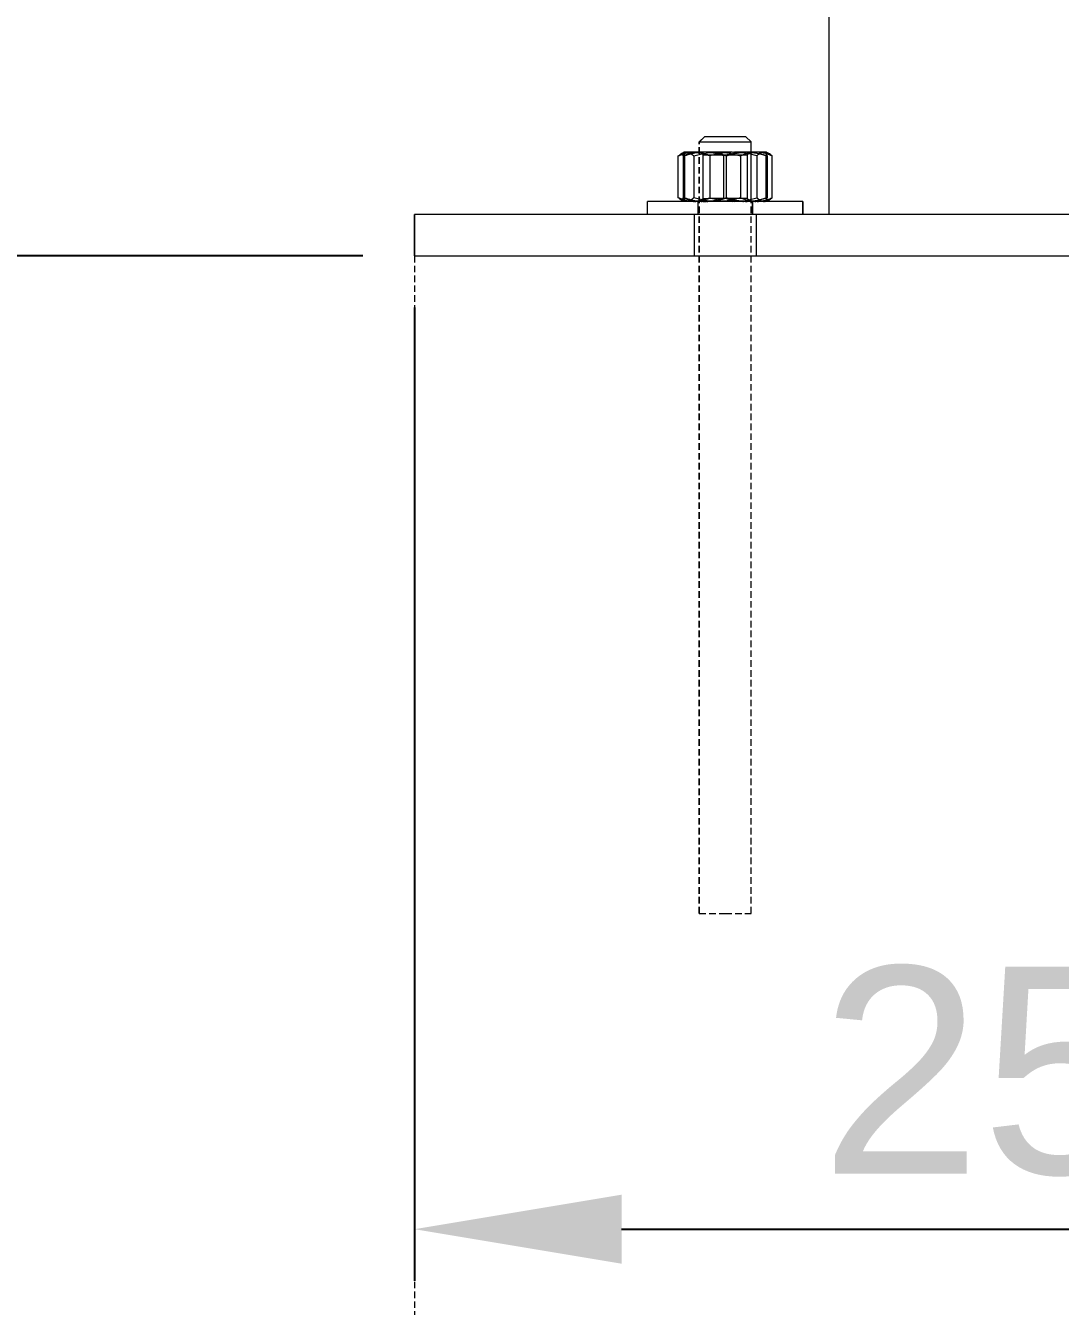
# Model space of a CAD drawing. Header units: millimetres. Extents: x -124 to 15640, y 659 to 4121.
# Drawn here: x 201.2 to 401, y 1883.7 to 2131.1 of the extents above; entities that cross this region are included whole.
import ezdxf

# ---------------------------------------------------------------- set-up
doc = ezdxf.new("R2010")
doc.units = ezdxf.units.MM
doc.linetypes.add('HIDDEN', pattern=[1.905, 1.27, -0.635])
doc.layers.add('ZANO_R', color=7, linetype='Continuous', lineweight=0)
doc.layers.add('ZANO_R_przerywana', color=7, linetype='HIDDEN', lineweight=0)
doc.styles.add('Arial', font='arial.ttf')
doc.styles.get("Standard").update_dxf_attribs({"font": 'ARIALUNI.TTF'})
doc.dimstyles.new('pl i ang', dxfattribs={"dimtxt": 50, "dimasz": 50, "dimexe": 1.25, "dimexo": 0.625, "dimgap": 10, "dimtad": 1, "dimtoh": 1, "dimtxsty": 'Standard', "dimcen": 2.5, "dimclrd": 1, "dimclre": 1, "dimclrt": 1, "dimadec": 0, "dimazin": 0, "dimtfac": 1, "dimtmove": 0, "dimatfit": 3, "dimfxl": 1, "dimarcsym": 1})

# ---------------------------------------------------------------- blocks, each defined once
blk = doc.blocks.new('*D452')
at = {"layer": 'ZANO_R', "color": 1, "lineweight": -2}
for p, q in [((387.78, 4120.6), (-77.3, 4120.6)), ((-67.3, 4080.6), (-67.3, 2126.6)), ((266.27, 2086.6), (-77.3, 2086.6))]:
    blk.add_line(p, q, dxfattribs=at)
at = {"layer": 'ZANO_R', "color": 1}
for points in [[(-60.64, 4080.6), (-73.97, 4080.6), (-67.3, 4120.6)], [(-73.97, 2126.6), (-60.64, 2126.6), (-67.3, 2086.6)]]:
    blk.add_solid(points, dxfattribs=at)
at = {"layer": 'ZANO_R', "color": 1, "insert": (-97.74, 3103.6), "char_height": 40, "attachment_point": 5, "rotation": 90, "style": 'Arial'}
blk.add_mtext('2034', dxfattribs=at)
blk = doc.blocks.new('*D476')
at = {"layer": 'ZANO_R', "color": 1, "lineweight": -2}
for p, q in [((276.27, 2076.6), (276.27, 1888.61)), ((526.28, 2076.6), (526.28, 1888.61)), ((316.27, 1898.61), (486.28, 1898.61))]:
    blk.add_line(p, q, dxfattribs=at)
at = {"layer": 'ZANO_R', "color": 1}
for points in [[(316.27, 1905.28), (316.27, 1891.95), (276.27, 1898.61)], [(486.28, 1891.95), (486.28, 1905.28), (526.28, 1898.61)]]:
    blk.add_solid(points, dxfattribs=at)
at = {"layer": 'ZANO_R', "color": 1, "insert": (401.28, 1929.03), "char_height": 40, "attachment_point": 5, "style": 'Arial'}
blk.add_mtext('250', dxfattribs=at)

msp = doc.modelspace()

# ---------------------------------------------------------------- linework, layer by layer
at = {"layer": 'ZANO_R'}
for p, q in [((356.29, 2156.6), (356.29, 2094.6)), ((332.28, 2109.6), (331.28, 2108.6)), ((331.28, 2108.6), (331.29, 2108.6)), ((332.29, 2109.6), (331.29, 2108.6)), ((331.29, 2108.6), (336.29, 2108.6)), ((332.29, 2109.6), (332.28, 2109.6)), ((336.29, 2109.6), (332.29, 2109.6)), ((340.29, 2109.6), (336.29, 2109.6)), ((336.29, 2108.6), (341.29, 2108.6)), ((340.29, 2109.6), (341.29, 2108.6)), ((340.29, 2109.6), (341.28, 2108.6)), ((341.28, 2097.12), (341.28, 2108.6)), ((341.29, 2097.13), (341.29, 2108.6)), ((327.23, 2105.88), (327.46, 2105.98)), ((327.23, 2105.88), (327.33, 2105.97)), ((327.23, 2097.81), (327.23, 2105.88)), ((327.33, 2105.97), (327.43, 2106.05)), ((327.43, 2106.05), (327.53, 2106.13)), ((327.6, 2106.04), (327.46, 2105.98)), ((327.53, 2106.13), (327.63, 2106.2)), ((327.6, 2106.04), (327.7, 2106.08)), ((327.63, 2106.2), (327.74, 2106.27)), ((327.79, 2106.11), (327.7, 2106.08)), ((327.74, 2106.27), (327.84, 2106.34)), ((327.79, 2106.11), (327.96, 2106.17)), ((327.84, 2106.34), (328.29, 2106.6)), ((327.87, 2106.36), (327.93, 2106.39)), ((327.93, 2106.39), (327.98, 2106.41)), ((327.98, 2106.18), (327.96, 2106.17)), ((327.98, 2106.41), (328.03, 2106.44)), ((327.98, 2106.18), (328.25, 2106.27)), ((328.03, 2106.44), (328.09, 2106.46)), ((328.09, 2106.46), (328.15, 2106.49)), ((328.15, 2105.88), (328.28, 2106.59)), ((328.15, 2106.49), (328.2, 2106.51)), ((328.55, 2106.02), (328.15, 2105.88)), ((328.15, 2105.88), (328.15, 2097.81)), ((328.2, 2106.51), (328.26, 2106.53)), ((328.35, 2106.3), (328.25, 2106.27)), ((328.26, 2106.53), (328.32, 2106.54)), ((328.28, 2106.59), (328.28, 2106.6)), ((328.29, 2106.6), (328.28, 2106.6)), ((330.26, 2106.6), (328.29, 2106.6)), ((328.29, 2106.59), (328.42, 2105.88)), ((328.32, 2106.54), (328.38, 2106.56)), ((328.35, 2106.3), (328.41, 2106.32)), ((328.38, 2106.56), (328.44, 2106.57)), ((328.54, 2106.35), (328.41, 2106.32)), ((328.67, 2105.96), (328.42, 2105.88)), ((328.42, 2105.88), (328.42, 2097.81)), ((328.44, 2106.57), (328.5, 2106.58)), ((328.5, 2106.58), (328.56, 2106.59)), ((328.54, 2106.35), (328.58, 2106.36)), ((328.96, 2106.14), (328.55, 2106.02)), ((328.56, 2106.59), (328.62, 2106.59)), ((328.73, 2106.4), (328.58, 2106.36)), ((328.72, 2105.98), (328.67, 2105.96)), ((329.06, 2106.08), (328.72, 2105.98)), ((328.73, 2106.4), (328.76, 2106.41)), ((328.92, 2106.45), (328.76, 2106.41)), ((328.8, 2106.6), (328.89, 2106.6)), ((328.82, 2106.6), (328.81, 2106.6)), ((328.81, 2106.59), (328.89, 2106.58)), ((328.89, 2106.58), (328.96, 2106.57)), ((328.92, 2106.45), (328.96, 2106.45)), ((328.96, 2106.57), (329.04, 2106.55)), ((329.12, 2106.49), (328.96, 2106.45)), ((329.36, 2106.25), (328.96, 2106.14)), ((329.04, 2106.55), (329.12, 2106.53)), ((329.4, 2106.17), (329.06, 2106.08)), ((329.12, 2106.53), (329.2, 2106.5)), ((329.12, 2106.49), (329.31, 2106.52)), ((329.2, 2106.5), (329.27, 2106.48)), ((329.27, 2106.48), (329.34, 2106.45)), ((329.31, 2106.52), (329.5, 2106.55)), ((329.34, 2106.45), (329.42, 2106.42)), ((329.77, 2106.34), (329.36, 2106.25)), ((329.41, 2106.18), (329.4, 2106.17)), ((329.72, 2106.25), (329.41, 2106.18)), ((329.42, 2106.42), (329.49, 2106.39)), ((329.49, 2106.39), (329.56, 2106.35)), ((329.5, 2106.55), (329.7, 2106.57)), ((329.56, 2106.35), (329.63, 2106.32)), ((329.63, 2106.32), (329.7, 2106.28)), ((329.7, 2106.57), (329.89, 2106.58)), ((329.7, 2106.28), (329.77, 2106.23)), ((330.07, 2106.33), (329.72, 2106.25)), ((330.19, 2106.42), (329.77, 2106.34)), ((329.77, 2106.23), (329.83, 2106.19)), ((329.83, 2106.19), (329.9, 2106.14)), ((329.89, 2106.58), (330.08, 2106.59)), ((329.9, 2106.14), (329.96, 2106.1)), ((329.96, 2106.1), (330.02, 2106.05)), ((330.02, 2106.05), (330.08, 2105.99)), ((330.42, 2106.4), (330.07, 2106.33)), ((330.08, 2106.59), (330.28, 2106.6)), ((330.08, 2105.99), (330.14, 2105.94)), ((330.14, 2105.94), (330.2, 2105.88)), ((330.6, 2106.48), (330.19, 2106.42)), ((330.2, 2105.88), (330.72, 2106.03)), ((330.2, 2105.88), (330.2, 2097.81)), ((330.54, 2106.59), (330.28, 2106.6)), ((330.79, 2106.46), (330.42, 2106.4)), ((337.62, 2106.6), (330.47, 2106.6)), ((330.8, 2106.57), (330.54, 2106.59)), ((331.02, 2106.54), (330.6, 2106.48)), ((330.72, 2106.03), (331.24, 2106.17)), ((331.16, 2106.51), (330.79, 2106.46)), ((331.07, 2106.54), (330.8, 2106.57)), ((331.44, 2106.57), (331.02, 2106.54)), ((331.33, 2106.5), (331.07, 2106.54)), ((331.53, 2106.55), (331.16, 2106.51)), ((331.24, 2106.17), (331.77, 2106.28)), ((332.03, 2106.07), (331.29, 2106.59)), ((332.04, 2106.07), (331.29, 2106.59)), ((331.58, 2106.45), (331.33, 2106.5)), ((331.86, 2106.59), (331.44, 2106.57)), ((331.9, 2106.58), (331.53, 2106.55)), ((331.84, 2106.4), (331.58, 2106.45)), ((331.77, 2106.28), (332.31, 2106.38)), ((332.1, 2106.33), (331.84, 2106.4)), ((332.27, 2106.59), (331.9, 2106.58)), ((332.03, 2097.65), (332.03, 2106.07)), ((332.04, 2106.07), (332.03, 2106.07)), ((332.03, 2106.07), (332.03, 2106.07)), ((332.03, 2106.07), (332.03, 2106.07)), ((332.03, 2106.07), (332.03, 2106.07)), ((332.03, 2106.07), (332.03, 2106.07)), ((332.03, 2106.07), (332.03, 2106.07)), ((332.03, 2106.07), (332.04, 2106.07)), ((332.04, 2097.65), (332.04, 2106.07)), ((332.04, 2106.07), (332.04, 2106.07)), ((332.04, 2106.07), (332.04, 2106.07)), ((332.04, 2106.07), (332.04, 2106.07)), ((332.04, 2106.07), (332.04, 2106.07)), ((332.04, 2106.07), (332.04, 2106.07)), ((332.04, 2106.07), (332.06, 2106.07)), ((332.06, 2106.07), (332.11, 2106.07)), ((332.35, 2106.26), (332.1, 2106.33)), ((332.11, 2106.07), (332.33, 2106.07)), ((332.34, 2106.6), (332.23, 2106.59)), ((332.69, 2106.57), (332.27, 2106.59)), ((332.36, 2106.6), (332.31, 2106.6)), ((332.31, 2106.38), (332.85, 2106.46)), ((332.33, 2106.07), (333.1, 2106.07)), ((332.6, 2106.18), (332.35, 2106.26)), ((332.84, 2106.09), (332.6, 2106.18)), ((333.12, 2106.57), (332.68, 2106.59)), ((333.12, 2106.54), (332.69, 2106.57)), ((333.09, 2105.99), (332.84, 2106.09)), ((332.85, 2106.46), (333.39, 2106.52)), ((333.33, 2105.88), (333.09, 2105.99)), ((333.1, 2106.07), (340.54, 2106.07)), ((333.56, 2106.54), (333.12, 2106.57)), ((333.54, 2106.49), (333.12, 2106.54)), ((333.82, 2106.03), (333.33, 2105.88)), ((333.33, 2105.88), (333.33, 2097.81)), ((333.39, 2106.52), (333.93, 2106.57)), ((333.96, 2106.42), (333.54, 2106.49)), ((333.99, 2106.49), (333.56, 2106.54)), ((334.31, 2106.15), (333.82, 2106.03)), ((333.93, 2106.57), (334.47, 2106.59)), ((334.38, 2106.34), (333.96, 2106.42)), ((334.43, 2106.42), (333.99, 2106.49)), ((334.81, 2106.27), (334.31, 2106.15)), ((334.8, 2106.25), (334.38, 2106.34)), ((334.86, 2106.34), (334.43, 2106.42)), ((335.21, 2106.14), (334.8, 2106.25)), ((335.31, 2106.36), (334.81, 2106.27)), ((335.29, 2106.25), (334.86, 2106.34)), ((334.95, 2106.59), (335.5, 2106.57)), ((335.62, 2106.02), (335.21, 2106.14)), ((335.71, 2106.14), (335.29, 2106.25)), ((335.82, 2106.44), (335.31, 2106.36)), ((335.5, 2106.57), (336.04, 2106.53)), ((336.02, 2105.88), (335.62, 2106.02)), ((336.13, 2106.02), (335.71, 2106.14)), ((336.33, 2106.5), (335.82, 2106.44)), ((336.32, 2105.98), (336.02, 2105.88)), ((336.02, 2097.81), (336.02, 2105.88)), ((336.04, 2106.53), (336.59, 2106.47)), ((336.55, 2105.88), (336.13, 2106.02)), ((336.32, 2105.98), (336.51, 2106.04)), ((336.84, 2106.55), (336.33, 2106.5)), ((336.64, 2106.07), (336.51, 2106.04)), ((336.55, 2105.88), (336.95, 2106.02)), ((336.55, 2097.81), (336.55, 2105.88)), ((336.59, 2106.47), (337.13, 2106.39)), ((336.64, 2106.07), (336.76, 2106.11)), ((337.07, 2106.19), (336.76, 2106.11)), ((337.35, 2106.58), (336.84, 2106.55)), ((336.95, 2106.02), (337.35, 2106.14)), ((337.38, 2106.27), (337.07, 2106.19)), ((337.13, 2106.39), (337.67, 2106.29)), ((337.86, 2106.6), (337.35, 2106.58)), ((337.35, 2106.14), (337.75, 2106.24)), ((337.38, 2106.27), (337.51, 2106.3)), ((337.59, 2106.32), (337.51, 2106.3)), ((337.59, 2106.32), (337.77, 2106.35)), ((337.67, 2106.29), (338.2, 2106.17)), ((337.75, 2106.24), (338.16, 2106.34)), ((337.81, 2106.36), (337.77, 2106.35)), ((337.81, 2106.36), (338.02, 2106.4)), ((338.37, 2106.58), (337.86, 2106.6)), ((338.05, 2106.41), (338.02, 2106.4)), ((338.05, 2106.41), (338.42, 2106.47)), ((343.77, 2106.6), (338.09, 2106.6)), ((338.16, 2106.34), (338.57, 2106.42)), ((338.2, 2106.17), (338.73, 2106.03)), ((338.88, 2106.55), (338.37, 2106.58)), ((338.42, 2106.47), (338.79, 2106.52)), ((338.57, 2106.42), (338.98, 2106.48)), ((338.73, 2106.03), (339.26, 2105.88)), ((338.79, 2106.52), (339.17, 2106.56)), ((339.39, 2106.5), (338.88, 2106.55)), ((338.98, 2106.48), (339.4, 2106.53)), ((339.17, 2106.56), (339.54, 2106.58)), ((339.51, 2105.99), (339.26, 2105.88)), ((339.26, 2105.88), (339.26, 2097.81)), ((339.9, 2106.44), (339.39, 2106.5)), ((339.4, 2106.53), (339.81, 2106.57)), ((339.76, 2106.09), (339.51, 2105.99)), ((339.54, 2106.58), (339.91, 2106.6)), ((339.81, 2106.11), (339.63, 2106.04)), ((340.02, 2106.18), (339.76, 2106.09)), ((339.81, 2106.57), (340.23, 2106.59)), ((339.86, 2106.59), (339.83, 2106.59)), ((340.4, 2106.36), (339.9, 2106.44)), ((340.27, 2106.27), (340.02, 2106.18)), ((340.27, 2106.59), (340.22, 2106.6)), ((340.51, 2106.34), (340.27, 2106.27)), ((340.75, 2106.57), (340.31, 2106.59)), ((340.9, 2106.27), (340.4, 2106.36)), ((340.6, 2106.36), (340.51, 2106.34)), ((341.28, 2106.6), (340.53, 2106.07)), ((340.53, 2106.07), (340.53, 2097.65)), ((341.29, 2106.59), (340.54, 2106.07)), ((340.54, 2106.07), (340.54, 2097.65)), ((340.81, 2106.42), (340.6, 2106.36)), ((340.7, 2106.59), (341.12, 2106.57)), ((341.18, 2106.54), (340.75, 2106.57)), ((341.02, 2106.46), (340.81, 2106.42)), ((341.4, 2106.15), (340.9, 2106.27)), ((341.24, 2106.5), (341.02, 2106.46)), ((341.12, 2106.57), (341.54, 2106.54)), ((341.61, 2106.48), (341.18, 2106.54)), ((341.46, 2106.54), (341.24, 2106.5)), ((341.9, 2106.03), (341.4, 2106.15)), ((341.67, 2106.56), (341.46, 2106.54)), ((341.54, 2106.54), (341.96, 2106.48)), ((342.04, 2106.42), (341.61, 2106.48)), ((341.89, 2106.58), (341.67, 2106.56)), ((342.11, 2106.59), (341.89, 2106.58)), ((342.39, 2105.88), (341.9, 2106.03)), ((341.96, 2106.48), (342.38, 2106.42)), ((342.47, 2106.34), (342.04, 2106.42)), ((342.58, 2106.59), (342.32, 2106.6)), ((342.38, 2106.42), (342.79, 2106.34)), ((342.44, 2105.94), (342.39, 2105.88)), ((342.39, 2105.88), (342.39, 2097.81)), ((342.49, 2105.99), (342.44, 2105.94)), ((342.9, 2106.25), (342.47, 2106.34)), ((342.55, 2106.04), (342.49, 2105.99)), ((342.61, 2106.09), (342.55, 2106.04)), ((342.85, 2106.57), (342.58, 2106.59)), ((342.67, 2106.14), (342.61, 2106.09)), ((342.73, 2106.18), (342.67, 2106.14)), ((342.79, 2106.23), (342.73, 2106.18)), ((342.79, 2106.34), (343.2, 2106.25)), ((342.86, 2106.27), (342.79, 2106.23)), ((343.1, 2106.54), (342.85, 2106.57)), ((342.93, 2106.31), (342.86, 2106.27)), ((343.32, 2106.14), (342.9, 2106.25)), ((342.99, 2106.34), (342.93, 2106.31)), ((343.06, 2106.38), (342.99, 2106.34)), ((343.13, 2106.41), (343.06, 2106.38)), ((343.36, 2106.5), (343.1, 2106.54)), ((343.2, 2106.44), (343.13, 2106.41)), ((343.27, 2106.47), (343.2, 2106.44)), ((343.2, 2106.25), (343.61, 2106.14)), ((343.34, 2106.49), (343.27, 2106.47)), ((343.73, 2106.02), (343.32, 2106.14)), ((343.42, 2106.51), (343.34, 2106.49)), ((343.62, 2106.45), (343.36, 2106.5)), ((343.49, 2106.53), (343.42, 2106.51)), ((343.57, 2106.55), (343.49, 2106.53)), ((343.64, 2106.57), (343.57, 2106.55)), ((343.61, 2106.14), (344.01, 2106.02)), ((343.87, 2106.4), (343.62, 2106.45)), ((343.72, 2106.58), (343.64, 2106.57)), ((343.69, 2106.6), (343.78, 2106.6)), ((343.79, 2106.59), (343.72, 2106.58)), ((344.15, 2105.88), (343.73, 2106.02)), ((343.77, 2106.6), (343.77, 2106.6)), ((343.87, 2106.6), (343.79, 2106.59)), ((343.94, 2106.59), (343.87, 2106.6)), ((344.13, 2106.33), (343.87, 2106.4)), ((344.02, 2106.58), (343.94, 2106.59)), ((344.29, 2106.6), (343.96, 2106.6)), ((344.01, 2106.02), (344.41, 2105.88)), ((344.1, 2106.57), (344.02, 2106.58)), ((344.17, 2106.55), (344.1, 2106.57)), ((344.38, 2106.26), (344.13, 2106.33)), ((344.28, 2106.6), (344.15, 2105.88)), ((344.15, 2105.88), (344.15, 2097.81)), ((344.24, 2106.53), (344.17, 2106.55)), ((344.32, 2106.51), (344.24, 2106.53)), ((344.29, 2106.6), (344.71, 2106.36)), ((344.41, 2105.88), (344.29, 2106.59)), ((344.39, 2106.49), (344.32, 2106.51)), ((344.63, 2106.18), (344.38, 2106.26)), ((344.46, 2106.47), (344.39, 2106.49)), ((344.41, 2105.88), (344.41, 2097.81)), ((344.54, 2106.44), (344.46, 2106.47)), ((344.61, 2106.41), (344.54, 2106.44)), ((344.68, 2106.38), (344.61, 2106.41)), ((344.87, 2106.09), (344.63, 2106.18)), ((344.74, 2106.34), (344.68, 2106.38)), ((344.81, 2106.31), (344.74, 2106.34)), ((344.88, 2106.27), (344.81, 2106.31)), ((345.11, 2105.99), (344.87, 2106.09)), ((344.94, 2106.23), (344.88, 2106.27)), ((345, 2106.18), (344.94, 2106.23)), ((345.07, 2106.14), (345, 2106.18)), ((345.13, 2106.09), (345.07, 2106.14)), ((345.35, 2105.88), (345.11, 2105.99)), ((345.18, 2106.04), (345.13, 2106.09)), ((345.24, 2105.99), (345.18, 2106.04)), ((345.3, 2105.94), (345.24, 2105.99)), ((345.35, 2105.88), (345.3, 2105.94)), ((345.35, 2097.81), (345.35, 2105.88)), ((327.46, 2097.71), (327.23, 2097.81)), ((327.33, 2097.73), (327.23, 2097.81)), ((327.43, 2097.65), (327.33, 2097.73)), ((327.53, 2097.57), (327.43, 2097.65)), ((327.46, 2097.71), (327.6, 2097.66)), ((327.63, 2097.49), (327.53, 2097.57)), ((327.7, 2097.62), (327.6, 2097.66)), ((327.7, 2097.62), (327.79, 2097.58)), ((327.96, 2097.52), (327.79, 2097.58)), ((327.96, 2097.52), (327.98, 2097.52)), ((328.29, 2097.1), (328.15, 2097.81)), ((328.15, 2097.81), (328.54, 2097.68)), ((328.42, 2097.81), (328.29, 2097.1)), ((328.42, 2097.81), (328.67, 2097.73)), ((328.54, 2097.68), (328.93, 2097.56)), ((328.67, 2097.73), (328.72, 2097.71)), ((328.72, 2097.71), (329.06, 2097.61)), ((328.93, 2097.56), (329.32, 2097.46)), ((329.06, 2097.61), (329.4, 2097.52)), ((329.4, 2097.52), (329.41, 2097.52)), ((329.9, 2097.55), (329.83, 2097.5)), ((329.96, 2097.6), (329.9, 2097.55)), ((330.02, 2097.65), (329.96, 2097.6)), ((330.08, 2097.7), (330.02, 2097.65)), ((330.14, 2097.75), (330.08, 2097.7)), ((330.2, 2097.81), (330.14, 2097.75)), ((330.71, 2097.66), (330.2, 2097.81)), ((331.23, 2097.53), (330.71, 2097.66)), ((331.75, 2097.42), (331.23, 2097.53)), ((331.29, 2097.13), (332.03, 2097.65)), ((331.29, 2097.12), (332.04, 2097.65)), ((332.04, 2097.65), (332.03, 2097.65)), ((332.03, 2097.65), (332.03, 2097.65)), ((332.03, 2097.65), (332.03, 2097.65)), ((332.03, 2097.65), (332.03, 2097.65)), ((332.03, 2097.65), (332.03, 2097.65)), ((332.03, 2097.65), (332.03, 2097.65)), ((332.03, 2097.65), (332.04, 2097.65)), ((332.04, 2097.65), (332.04, 2097.65)), ((332.04, 2097.65), (332.04, 2097.65)), ((332.04, 2097.65), (332.04, 2097.65)), ((332.04, 2097.65), (332.04, 2097.65)), ((332.04, 2097.65), (332.04, 2097.65)), ((332.04, 2097.65), (332.06, 2097.65)), ((332.06, 2097.65), (332.11, 2097.65)), ((332.11, 2097.65), (332.33, 2097.65)), ((332.33, 2097.65), (333.1, 2097.65)), ((332.38, 2097.44), (332.62, 2097.52)), ((332.62, 2097.52), (332.86, 2097.61)), ((332.86, 2097.61), (333.09, 2097.71)), ((333.09, 2097.71), (333.33, 2097.81)), ((340.54, 2097.65), (333.1, 2097.65)), ((333.33, 2097.81), (333.85, 2097.66)), ((333.85, 2097.66), (334.38, 2097.53)), ((334.38, 2097.53), (334.91, 2097.41)), ((334.85, 2097.46), (335.24, 2097.56)), ((335.24, 2097.56), (335.63, 2097.68)), ((335.33, 2097.46), (335.74, 2097.56)), ((335.63, 2097.68), (336.02, 2097.81)), ((335.74, 2097.56), (336.15, 2097.68)), ((336.02, 2097.81), (336.32, 2097.71)), ((336.15, 2097.68), (336.55, 2097.81)), ((336.51, 2097.66), (336.32, 2097.71)), ((336.51, 2097.66), (336.65, 2097.62)), ((336.94, 2097.68), (336.55, 2097.81)), ((336.76, 2097.58), (336.65, 2097.62)), ((336.76, 2097.58), (337.07, 2097.5)), ((337.33, 2097.56), (336.94, 2097.68)), ((337.72, 2097.46), (337.33, 2097.56)), ((338.23, 2097.53), (337.7, 2097.42)), ((338.74, 2097.66), (338.23, 2097.53)), ((339.26, 2097.81), (338.74, 2097.66)), ((339.26, 2097.81), (339.51, 2097.7)), ((339.51, 2097.7), (339.76, 2097.6)), ((339.76, 2097.6), (340.02, 2097.51)), ((340.53, 2097.65), (341.28, 2097.12)), ((340.54, 2097.65), (341.29, 2097.12)), ((340.54, 2097.65), (340.54, 2097.65)), ((340.54, 2097.65), (340.54, 2097.65)), ((340.8, 2097.41), (341.33, 2097.52)), ((341.33, 2097.52), (341.86, 2097.66)), ((341.86, 2097.66), (342.39, 2097.81)), ((342.39, 2097.81), (342.44, 2097.75)), ((342.44, 2097.75), (342.5, 2097.7)), ((342.5, 2097.7), (342.56, 2097.65)), ((342.56, 2097.65), (342.62, 2097.6)), ((342.62, 2097.6), (342.69, 2097.55)), ((342.69, 2097.55), (342.75, 2097.5)), ((342.94, 2097.46), (343.34, 2097.56)), ((343.64, 2097.57), (343.25, 2097.46)), ((343.34, 2097.56), (343.75, 2097.68)), ((344.03, 2097.68), (343.64, 2097.57)), ((343.75, 2097.68), (344.15, 2097.81)), ((344.41, 2097.81), (344.03, 2097.68)), ((344.15, 2097.81), (344.28, 2097.1)), ((344.29, 2097.1), (344.41, 2097.81)), ((344.42, 2097.45), (344.65, 2097.53)), ((344.65, 2097.53), (344.89, 2097.61)), ((344.89, 2097.61), (345.12, 2097.71)), ((345, 2097.51), (345.06, 2097.55)), ((345.06, 2097.55), (345.12, 2097.6)), ((345.12, 2097.71), (345.35, 2097.81)), ((345.12, 2097.6), (345.18, 2097.65)), ((345.18, 2097.65), (345.24, 2097.7)), ((345.24, 2097.7), (345.3, 2097.76)), ((345.3, 2097.76), (345.35, 2097.81)), ((321.28, 2094.6), (321.28, 2097.1)), ((321.29, 2097.1), (321.28, 2097.1)), ((321.29, 2094.6), (321.29, 2097.1)), ((335.6, 2097.1), (321.29, 2097.1)), ((327.74, 2097.42), (327.63, 2097.49)), ((327.84, 2097.35), (327.74, 2097.42)), ((328.29, 2097.1), (327.84, 2097.35)), ((327.93, 2097.31), (327.87, 2097.34)), ((327.98, 2097.28), (327.93, 2097.31)), ((328.25, 2097.43), (327.98, 2097.52)), ((328.03, 2097.25), (327.98, 2097.28)), ((328.09, 2097.23), (328.03, 2097.25)), ((328.14, 2097.21), (328.09, 2097.23)), ((328.2, 2097.19), (328.14, 2097.21)), ((328.26, 2097.17), (328.2, 2097.19)), ((328.25, 2097.43), (328.35, 2097.39)), ((328.31, 2097.15), (328.26, 2097.17)), ((328.28, 2097.1), (328.28, 2097.1)), ((328.37, 2097.14), (328.31, 2097.15)), ((328.41, 2097.38), (328.35, 2097.39)), ((328.43, 2097.13), (328.37, 2097.14)), ((328.41, 2097.38), (328.54, 2097.34)), ((328.49, 2097.12), (328.43, 2097.13)), ((328.55, 2097.11), (328.49, 2097.12)), ((328.58, 2097.33), (328.54, 2097.34)), ((328.61, 2097.1), (328.55, 2097.11)), ((328.58, 2097.33), (328.73, 2097.29)), ((328.67, 2097.1), (328.61, 2097.1)), ((328.76, 2097.28), (328.73, 2097.29)), ((328.76, 2097.28), (328.92, 2097.25)), ((328.88, 2097.11), (328.8, 2097.1)), ((328.96, 2097.13), (328.88, 2097.11)), ((328.96, 2097.24), (328.92, 2097.25)), ((328.96, 2097.24), (329.12, 2097.21)), ((329.03, 2097.14), (328.96, 2097.13)), ((329.11, 2097.16), (329.03, 2097.14)), ((329.19, 2097.19), (329.11, 2097.16)), ((329.31, 2097.17), (329.12, 2097.21)), ((329.26, 2097.21), (329.19, 2097.19)), ((329.34, 2097.24), (329.26, 2097.21)), ((329.5, 2097.15), (329.31, 2097.17)), ((329.32, 2097.46), (329.72, 2097.37)), ((329.41, 2097.27), (329.34, 2097.24)), ((329.41, 2097.52), (329.72, 2097.44)), ((329.49, 2097.3), (329.41, 2097.27)), ((329.56, 2097.34), (329.49, 2097.3)), ((329.7, 2097.13), (329.5, 2097.15)), ((329.63, 2097.37), (329.56, 2097.34)), ((329.7, 2097.41), (329.63, 2097.37)), ((329.77, 2097.46), (329.7, 2097.41)), ((329.89, 2097.11), (329.7, 2097.13)), ((329.72, 2097.44), (330.07, 2097.36)), ((329.72, 2097.37), (330.12, 2097.29)), ((329.83, 2097.5), (329.77, 2097.46)), ((330.08, 2097.1), (329.89, 2097.11)), ((330.07, 2097.36), (330.42, 2097.29)), ((330.28, 2097.1), (330.08, 2097.1)), ((330.09, 2097.1), (330.14, 2097.1)), ((330.12, 2097.29), (330.52, 2097.22)), ((330.37, 2097.1), (330.62, 2097.11)), ((330.42, 2097.29), (330.74, 2097.24)), ((330.52, 2097.22), (330.92, 2097.17)), ((330.62, 2097.11), (330.88, 2097.13)), ((330.74, 2097.24), (331.07, 2097.19)), ((330.88, 2097.13), (331.13, 2097.16)), ((330.92, 2097.17), (331.33, 2097.13)), ((331.03, 2094.6), (331.03, 2097.1)), ((331.04, 2094.6), (331.04, 2097.1)), ((331.07, 2097.19), (331.39, 2097.15)), ((331.13, 2097.16), (331.38, 2097.2)), ((331.29, 2097.12), (331.29, 2097.12)), ((331.29, 2097.12), (331.29, 2097.12)), ((331.29, 2097.12), (331.29, 2097.12)), ((331.29, 2097.12), (331.29, 2097.12)), ((331.29, 2097.12), (331.29, 2097.12)), ((331.29, 2097.12), (331.29, 2097.12)), ((331.29, 2097.12), (331.31, 2097.12)), ((331.31, 2097.12), (331.37, 2097.12)), ((331.37, 2097.12), (331.63, 2097.12)), ((331.38, 2097.2), (331.63, 2097.25)), ((331.38, 2097.12), (331.62, 2097.11)), ((331.39, 2097.15), (331.72, 2097.12)), ((331.62, 2097.11), (331.86, 2097.1)), ((331.63, 2097.25), (331.88, 2097.3)), ((331.63, 2097.12), (332.53, 2097.12)), ((331.71, 2097.12), (331.73, 2097.12)), ((332.27, 2097.32), (331.75, 2097.42)), ((331.79, 2097.12), (332.03, 2097.11)), ((331.88, 2097.3), (332.13, 2097.37)), ((332.03, 2097.11), (332.27, 2097.1)), ((332.13, 2097.37), (332.38, 2097.44)), ((332.23, 2097.1), (332.32, 2097.1)), ((332.8, 2097.24), (332.27, 2097.32)), ((332.28, 2097.1), (332.56, 2097.11)), ((336.99, 2097.12), (332.53, 2097.12)), ((332.56, 2097.11), (332.83, 2097.12)), ((332.7, 2097.1), (332.95, 2097.11)), ((333.33, 2097.17), (332.8, 2097.24)), ((332.85, 2097.13), (333.25, 2097.17)), ((332.95, 2097.11), (333.2, 2097.12)), ((333.25, 2097.17), (333.65, 2097.22)), ((333.26, 2097.12), (333.67, 2097.17)), ((333.86, 2097.12), (333.33, 2097.17)), ((333.65, 2097.22), (334.05, 2097.29)), ((333.67, 2097.17), (334.09, 2097.22)), ((334.19, 2097.11), (333.9, 2097.12)), ((334.05, 2097.29), (334.45, 2097.37)), ((334.09, 2097.22), (334.51, 2097.29)), ((334.47, 2097.1), (334.19, 2097.11)), ((334.45, 2097.37), (334.85, 2097.46)), ((334.51, 2097.29), (334.92, 2097.37)), ((334.91, 2097.41), (335.44, 2097.31)), ((334.92, 2097.37), (335.33, 2097.46)), ((335.28, 2097.11), (334.98, 2097.1)), ((335.58, 2097.12), (335.28, 2097.11)), ((335.44, 2097.31), (335.98, 2097.23)), ((336.12, 2097.17), (335.59, 2097.12)), ((351.29, 2097.1), (335.6, 2097.1)), ((335.98, 2097.23), (336.52, 2097.17)), ((336.65, 2097.24), (336.12, 2097.17)), ((336.52, 2097.17), (337.06, 2097.12)), ((337.18, 2097.32), (336.65, 2097.24)), ((338.64, 2097.12), (337, 2097.12)), ((337.06, 2097.12), (337.6, 2097.1)), ((337.07, 2097.5), (337.38, 2097.43)), ((337.7, 2097.42), (337.18, 2097.32)), ((337.51, 2097.39), (337.38, 2097.43)), ((337.51, 2097.39), (337.59, 2097.38)), ((337.77, 2097.34), (337.59, 2097.38)), ((338.12, 2097.37), (337.72, 2097.46)), ((337.77, 2097.34), (337.81, 2097.33)), ((338.02, 2097.29), (337.81, 2097.33)), ((338.02, 2097.29), (338.05, 2097.28)), ((338.42, 2097.22), (338.05, 2097.28)), ((338.09, 2097.1), (338.64, 2097.12)), ((338.52, 2097.29), (338.12, 2097.37)), ((338.79, 2097.17), (338.42, 2097.22)), ((338.92, 2097.22), (338.52, 2097.29)), ((338.64, 2097.12), (339.18, 2097.17)), ((341.29, 2097.12), (338.72, 2097.12)), ((339.17, 2097.14), (338.79, 2097.17)), ((339.33, 2097.17), (338.92, 2097.22)), ((339.54, 2097.11), (339.17, 2097.14)), ((339.18, 2097.17), (339.72, 2097.23)), ((339.73, 2097.12), (339.33, 2097.17)), ((339.4, 2097.12), (339.57, 2097.11)), ((339.91, 2097.1), (339.54, 2097.11)), ((339.72, 2097.23), (340.26, 2097.31)), ((340, 2097.11), (339.77, 2097.12)), ((339.83, 2097.1), (339.86, 2097.1)), ((340.23, 2097.1), (340, 2097.11)), ((340.02, 2097.51), (340.27, 2097.43)), ((340.22, 2097.1), (340.26, 2097.1)), ((340.26, 2097.31), (340.8, 2097.41)), ((340.27, 2097.43), (340.51, 2097.35)), ((340.31, 2097.1), (340.55, 2097.11)), ((340.51, 2097.35), (340.6, 2097.33)), ((340.55, 2097.11), (340.79, 2097.12)), ((340.6, 2097.33), (340.8, 2097.28)), ((340.95, 2097.11), (340.7, 2097.1)), ((340.8, 2097.28), (341, 2097.24)), ((340.86, 2097.13), (341.28, 2097.17)), ((341.19, 2097.12), (340.95, 2097.11)), ((341, 2097.24), (341.2, 2097.2)), ((341.2, 2097.2), (341.4, 2097.16)), ((341.66, 2097.17), (341.26, 2097.13)), ((341.28, 2097.17), (341.7, 2097.22)), ((341.28, 2097.12), (341.28, 2097.1)), ((341.29, 2097.12), (341.29, 2097.1)), ((341.29, 2097.12), (341.29, 2097.12)), ((341.29, 2097.12), (341.29, 2097.12)), ((341.4, 2097.16), (341.6, 2097.14)), ((341.53, 2094.6), (341.53, 2097.1)), ((341.54, 2097.1), (341.54, 2094.6)), ((341.6, 2097.14), (341.81, 2097.12)), ((342.06, 2097.22), (341.66, 2097.17)), ((341.7, 2097.22), (342.11, 2097.29)), ((341.81, 2097.12), (342.01, 2097.1)), ((342.01, 2097.1), (342.22, 2097.1)), ((342.46, 2097.29), (342.06, 2097.22)), ((342.11, 2097.29), (342.53, 2097.37)), ((342.45, 2097.1), (342.7, 2097.11)), ((342.86, 2097.37), (342.46, 2097.29)), ((342.53, 2097.37), (342.94, 2097.46)), ((342.7, 2097.11), (342.95, 2097.14)), ((342.75, 2097.5), (342.82, 2097.46)), ((342.82, 2097.46), (342.89, 2097.41)), ((343.25, 2097.46), (342.86, 2097.37)), ((342.89, 2097.41), (342.95, 2097.37)), ((342.95, 2097.37), (343.03, 2097.34)), ((342.95, 2097.14), (343.2, 2097.17)), ((343.03, 2097.34), (343.1, 2097.3)), ((343.1, 2097.3), (343.17, 2097.27)), ((343.17, 2097.27), (343.24, 2097.24)), ((343.2, 2097.17), (343.44, 2097.21)), ((343.24, 2097.24), (343.32, 2097.21)), ((343.32, 2097.21), (343.39, 2097.19)), ((343.39, 2097.19), (343.47, 2097.16)), ((343.44, 2097.21), (343.69, 2097.26)), ((343.47, 2097.16), (343.55, 2097.14)), ((343.55, 2097.14), (343.63, 2097.13)), ((343.63, 2097.13), (343.71, 2097.11)), ((343.69, 2097.26), (343.93, 2097.31)), ((343.71, 2097.11), (343.78, 2097.1)), ((343.91, 2097.1), (343.99, 2097.11)), ((343.93, 2097.31), (344.18, 2097.38)), ((343.99, 2097.11), (344.07, 2097.12)), ((344.07, 2097.12), (344.15, 2097.14)), ((344.15, 2097.14), (344.22, 2097.15)), ((344.18, 2097.38), (344.42, 2097.45)), ((344.22, 2097.15), (344.3, 2097.17)), ((344.71, 2097.34), (344.29, 2097.1)), ((344.29, 2097.1), (344.29, 2097.1)), ((344.3, 2097.17), (344.37, 2097.2)), ((344.37, 2097.2), (344.44, 2097.22)), ((344.44, 2097.22), (344.52, 2097.25)), ((344.52, 2097.25), (344.59, 2097.28)), ((344.59, 2097.28), (344.66, 2097.31)), ((344.66, 2097.31), (344.73, 2097.35)), ((344.73, 2097.35), (344.8, 2097.38)), ((344.8, 2097.38), (344.87, 2097.42)), ((344.87, 2097.42), (344.93, 2097.46)), ((344.93, 2097.46), (345, 2097.51)), ((351.28, 2094.6), (351.28, 2097.1)), ((351.29, 2097.1), (351.29, 2094.6)), ((276.28, 2086.6), (276.28, 2094.6)), ((276.29, 2094.6), (276.28, 2094.6)), ((276.29, 2094.6), (276.29, 2086.6)), ((526.29, 2094.6), (276.29, 2094.6)), ((330.28, 2094.6), (330.28, 2086.6)), ((330.29, 2094.6), (330.29, 2086.6)), ((342.28, 2094.6), (342.28, 2086.6)), ((342.29, 2094.6), (342.29, 2086.6))]:
    msp.add_line(p, q, dxfattribs=at)
msp.add_lwpolyline([(276.29, 2094.6), (276.29, 2086.6), (526.28, 2086.6), (526.28, 2094.6)], close=True, dxfattribs=at)
at = {"layer": 'ZANO_R_przerywana'}
for p, q in [((331.28, 1959.6), (331.28, 2108.6)), ((331.29, 1959.6), (331.29, 2108.6)), ((341.28, 1959.6), (341.28, 2097.1)), ((341.29, 1959.6), (341.29, 2097.1)), ((276.27, 2086.6), (276.27, 1286.6)), ((276.29, 2086.6), (276.29, 1286.6)), ((331.28, 1959.6), (331.29, 1959.6)), ((331.29, 1959.6), (336.29, 1959.6)), ((336.29, 1959.6), (341.29, 1959.6))]:
    msp.add_line(p, q, dxfattribs=at)

# ---------------------------------------------------------------- dimensions: what is measured, and where the dimension line sits
at = {"layer": 'ZANO_R'}
dim = msp.add_linear_dim(base=(-67.3, 2086.6), p1=(397.78, 4120.6), p2=(276.27, 2086.6), angle=90, dimstyle='pl i ang', override={"dimtxt": 40, "dimasz": 40, "dimexe": 10, "dimexo": 10, "dimtoh": 0, "dimdec": 0, "dimtxsty": 'Arial', "dimtdec": 0, "dimtmove": 1}, dxfattribs=at)
dim.commit()
dim.dimension.update_dxf_attribs({"geometry": '*D452', "text_midpoint": (-97.74, 3103.6)})
dim = msp.add_linear_dim(base=(526.28, 1898.61), p1=(276.27, 2086.6), p2=(526.28, 2086.6), dimstyle='pl i ang', override={"dimtxt": 40, "dimasz": 40, "dimexe": 10, "dimexo": 10, "dimtoh": 0, "dimdec": 0, "dimtxsty": 'Arial', "dimtdec": 0, "dimtmove": 1}, dxfattribs=at)
dim.commit()
dim.dimension.update_dxf_attribs({"geometry": '*D476', "text_midpoint": (401.28, 1929.03)})

doc.saveas('drawing.dxf')
